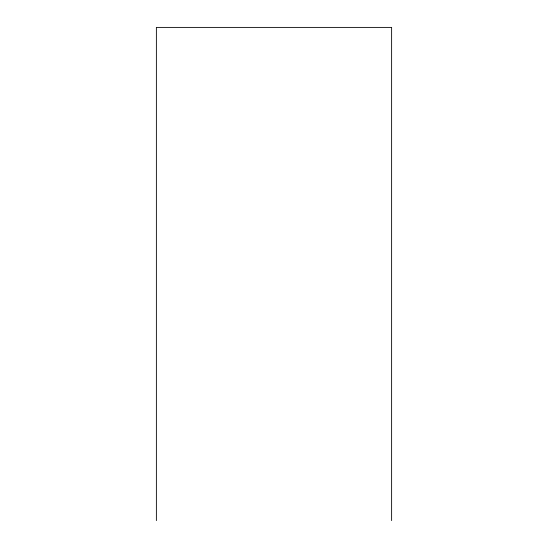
<?xml version="1.0" encoding="UTF-8"?>
<svg xmlns="http://www.w3.org/2000/svg" width="548" height="548" viewBox="0 0 548 548"><rect width="100%" height="100%" fill="white"/><g stroke="black" fill="none" stroke-linecap="round" stroke-linejoin="round"><path stroke-width="0.82" d="M391.621 520.6L391.621 27.4L156.379 27.4L156.379 520.6"/></g></svg>
